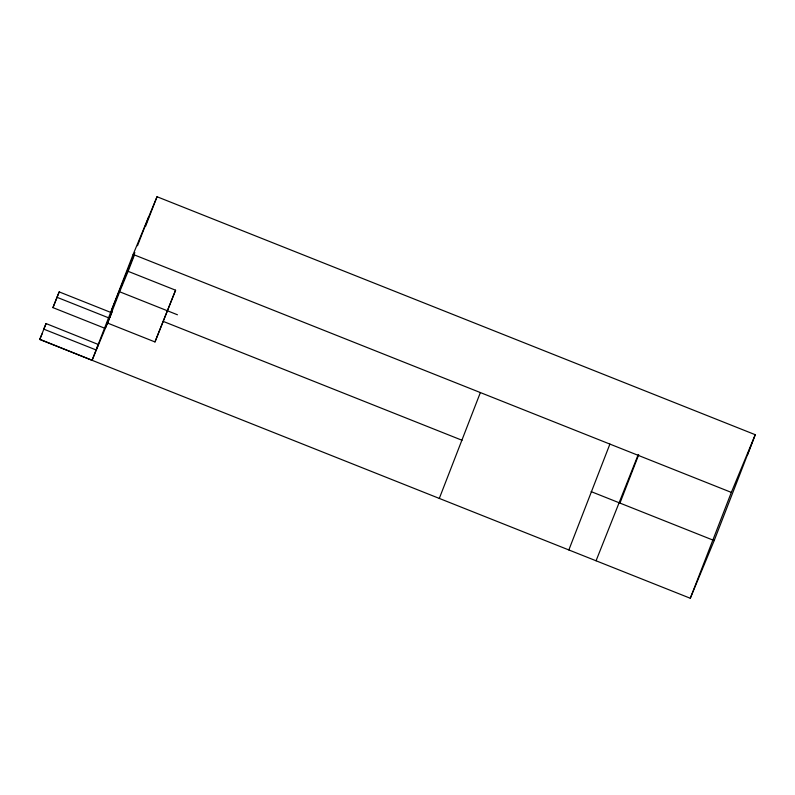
<?xml version="1.0" encoding="UTF-8"?>
<svg xmlns="http://www.w3.org/2000/svg" width="795" height="795" viewBox="0 0 795 795"><rect width="100%" height="100%" fill="white"/><g stroke="black" fill="none" stroke-linecap="round" stroke-linejoin="round"><path stroke-width="1.19" d="M747.459 454.949L755.25 434.706L157.032 196.733L133.133 254.43L92.081 360.294L39.829 339.296M690.289 598.267L731.35 492.403L755.25 434.706L714.188 540.57L690.289 598.267L39.75 339.475L46.07 323.565L98.341 344.503M52.947 307.625L59.188 291.894L111.509 312.713L105.268 328.444L52.947 307.625L59.188 291.894M119.638 291.775L107.504 323.058L154.975 341.939L175.586 290.205L128.104 271.324L119.638 291.775L177.444 314.77M134.842 252.572L111.906 309.175M137.495 245.725L148.566 217.194M128.104 271.324L134.335 255.255M145.465 226.575L157.032 196.733M154.975 341.939L175.586 290.205M439.307 498.425L480.369 392.561M568.842 549.951L609.904 444.087M619.961 503.086L638.703 454.75M596.061 560.773L638.146 454.81M46.07 323.565L43.765 329.14L96.086 349.949L98.391 344.384M39.75 339.475L42.056 333.91M92.081 360.294L112.204 311.69M133.133 254.43L731.35 492.403M163.452 321.488L462.024 440.261M591.142 491.618L714.188 540.57M56.952 297.28L109.283 318.099"/></g></svg>
